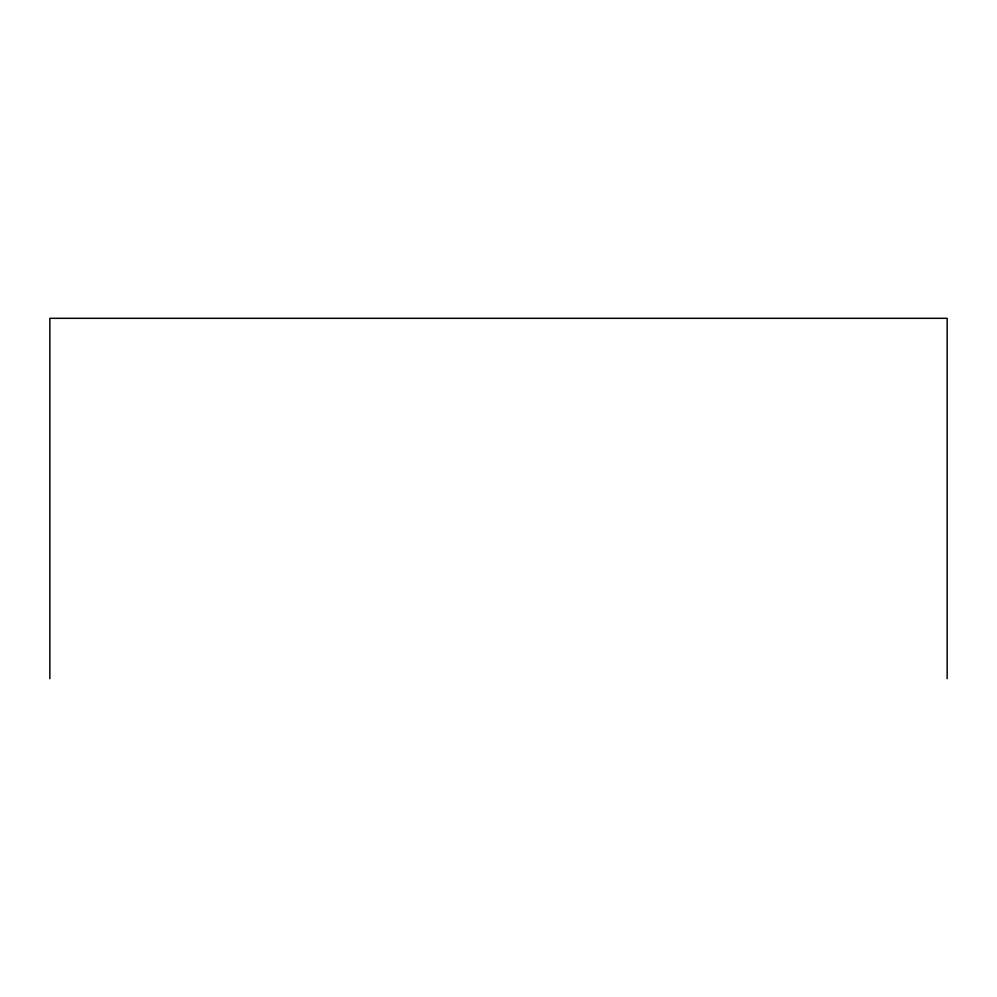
<?xml version="1.0" encoding="UTF-8"?>
<svg xmlns="http://www.w3.org/2000/svg" width="997" height="997" viewBox="0 0 997 997"><rect width="100%" height="100%" fill="white"/><g stroke="black" fill="none" stroke-linecap="round" stroke-linejoin="round"><path stroke-width="1.5" d="M947.15 678.683L947.15 318.317L49.85 318.317L49.85 678.683"/></g></svg>
